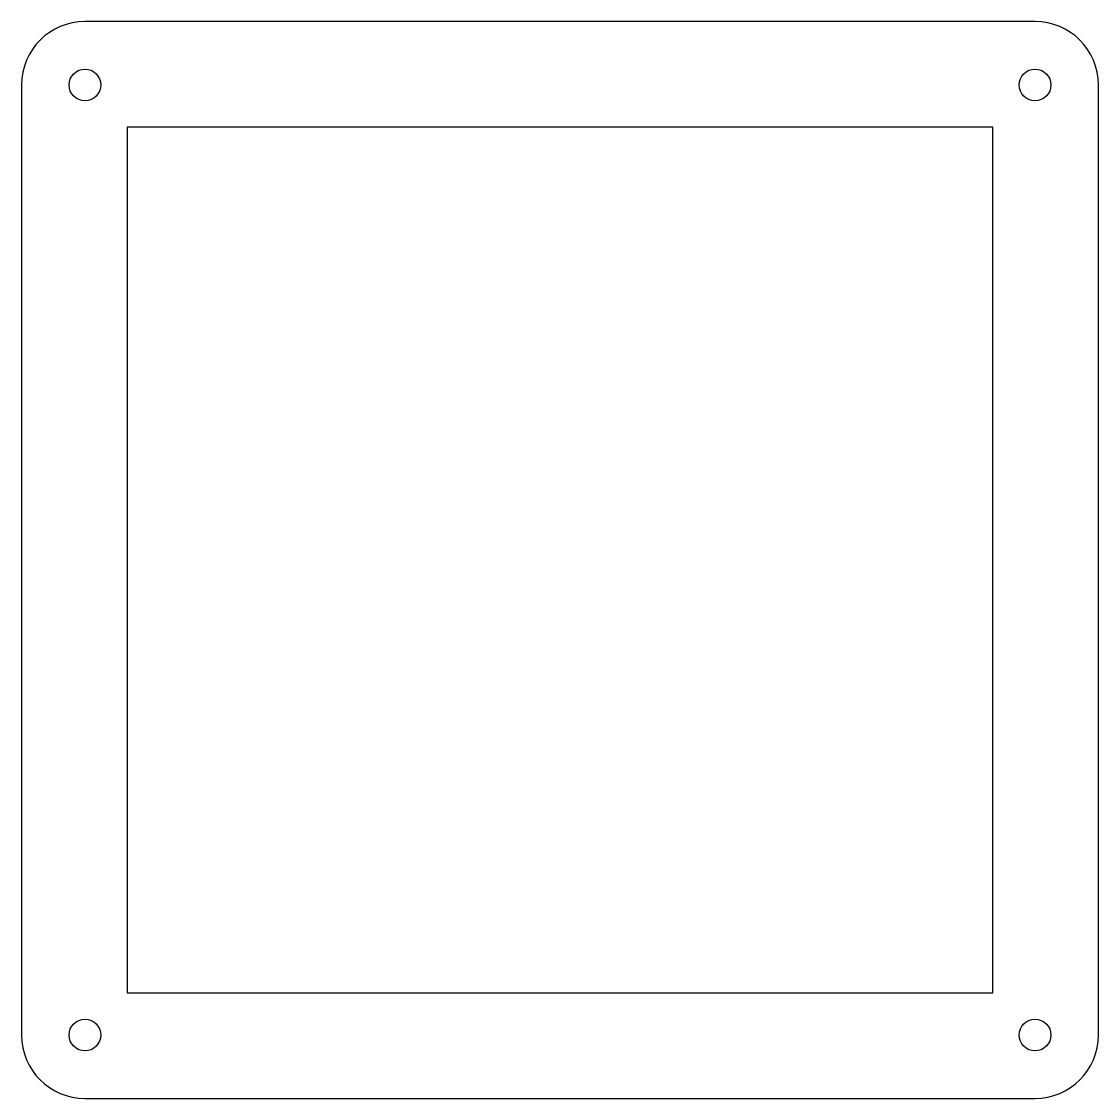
# Model space of a CAD drawing. Header units: inches. Extents: x 60 to 162, y 85 to 187.
import ezdxf

# ---------------------------------------------------------------- set-up
doc = ezdxf.new("R2010")
doc.units = ezdxf.units.IN
doc.header["$MEASUREMENT"] = 0
doc.layers.add('1', color=7, linetype='Continuous')

msp = doc.modelspace()

# ---------------------------------------------------------------- linework, layer by layer
at = {"layer": '1'}
for p, q in [((155.78, 187.4), (65.78, 187.4)), ((59.78, 181.4), (59.78, 91.4)), ((161.78, 91.4), (161.78, 181.4)), ((151.78, 177.4), (69.78, 177.4)), ((69.78, 177.4), (69.78, 95.4)), ((151.78, 95.4), (151.78, 177.4)), ((69.78, 95.4), (151.78, 95.4)), ((65.78, 85.4), (155.78, 85.4))]:
    msp.add_line(p, q, dxfattribs=at)
for centre in [(65.78, 181.4), (155.78, 181.4), (65.78, 91.4), (155.78, 91.4)]:
    msp.add_circle(centre, 1.5, dxfattribs=at)
for centre, start, end in [((65.78, 181.4), 90, 180), ((155.78, 181.4), 0, 90), ((65.78, 91.4), 180, 270), ((155.78, 91.4), 270, 0)]:
    msp.add_arc(centre, 6, start, end, dxfattribs=at)

doc.saveas('drawing.dxf')
